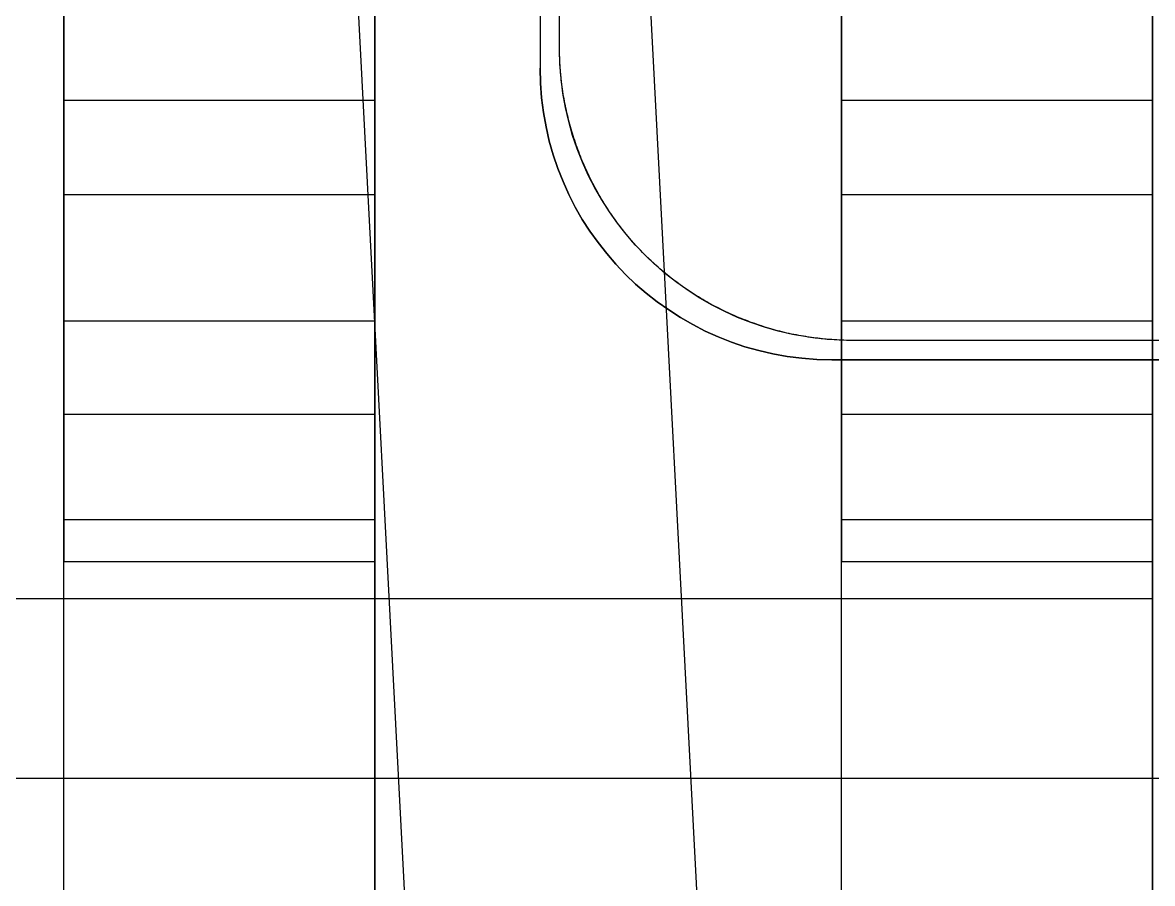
# Model space of a CAD drawing. Extents: x -4.83 to 4.83, y -5.56 to 3.84.
# Drawn here: x 0.598 to 1.76, y -4.379 to -3.493 of the extents above; entities that cross this region are included whole.
import ezdxf

# ---------------------------------------------------------------- set-up
doc = ezdxf.new("R2010")
doc.units = 0
doc.layers.get('0').update_dxf_attribs({"linetype": 'CONTINUOUS'})

# ---------------------------------------------------------------- blocks, each defined once
blk = doc.blocks.new('*U1')
at = {"color": 250, "extrusion": (-1, 0, 0)}
for p, q in [((1.15, -3.52, 0.4016), (1.15, -2.46, 0.4071)), ((1.15, -3.52), (1.15, -2.46)), ((1.15, -3.52, 0.4016), (1.15, -3.52))]:
    blk.add_line(p, q, dxfattribs=at)
at = {"color": 250, "extrusion": (0, -0.005236, 0.999986)}
for p, q in [((1.15, -3.52, 0.4016), (1.15, -2.46, 0.4071)), ((2.63, -3.82, 0.4), (1.45, -3.82, 0.4))]:
    blk.add_line(p, q, dxfattribs=at)
at = {"color": 250, "extrusion": (0, -1e-16, -1)}
for p, q in [((1.15, -3.52), (1.15, -2.46)), ((3.41, -3.82), (1.45, -3.82)), ((-1.76, -4.0856, 0.88), (1.76, -4.0856, 0.88))]:
    blk.add_line(p, q, dxfattribs=at)
at = {"color": 250}
for p, q in [((1.15, -3.52, 0.4016), (1.15, -3.52)), ((1.45, -3.82), (1.45, -3.82, 0.4)), ((-1.76, -4.0856, 0.88), (1.76, -4.0856, 0.88)), ((1.7936, -4.2708, 1.0044), (-1.7936, -4.2708, 1.0044))]:
    blk.add_line(p, q, dxfattribs=at)
at = {"color": 250, "extrusion": (0, -1, 1e-16)}
for p, q in [((2.63, -3.82, 0.4), (1.45, -3.82, 0.4)), ((1.45, -3.82), (1.45, -3.82, 0.4)), ((3.41, -3.82), (1.45, -3.82))]:
    blk.add_line(p, q, dxfattribs=at)
at = {"color": 250, "extrusion": (0, -0.925848, -0.377897)}
blk.add_line((1.7936, -4.2708, 1.0044), (-1.7936, -4.2708, 1.0044), dxfattribs=at)
at = {"color": 250}
blk.add_polyline3d([(1.45, -3.82, 0.4), (1.4475, -3.82, 0.4), (1.4451, -3.82, 0.4), (1.4426, -3.8199, 0.4), (1.4401, -3.8198, 0.4), (1.4377, -3.8197, 0.4), (1.4352, -3.8196, 0.4), (1.4327, -3.8195, 0.4), (1.4303, -3.8193, 0.4), (1.4278, -3.8192, 0.4), (1.4254, -3.819, 0.4), (1.4229, -3.8187, 0.4), (1.4205, -3.8185, 0.4), (1.418, -3.8182, 0.4), (1.4156, -3.8179, 0.4), (1.4131, -3.8176, 0.4), (1.4107, -3.8173, 0.4), (1.4082, -3.817, 0.4), (1.4058, -3.8166, 0.4), (1.4034, -3.8162, 0.4), (1.4009, -3.8158, 0.4), (1.3985, -3.8154, 0.4), (1.3961, -3.815, 0.4), (1.3937, -3.8145, 0.4), (1.3912, -3.814, 0.4), (1.3888, -3.8135, 0.4), (1.3864, -3.813, 0.4), (1.384, -3.8125, 0.4), (1.3816, -3.8119, 0.4), (1.3792, -3.8113, 0.4), (1.3768, -3.8107, 0.4), (1.3744, -3.8101, 0.4001), (1.372, -3.8095, 0.4001), (1.3697, -3.8088, 0.4001), (1.3673, -3.8081, 0.4001), (1.3649, -3.8074, 0.4001), (1.3626, -3.8067, 0.4001), (1.3602, -3.806, 0.4001), (1.3579, -3.8052, 0.4001), (1.3555, -3.8045, 0.4001), (1.3532, -3.8037, 0.4001), (1.3509, -3.8028, 0.4001), (1.3485, -3.802, 0.4001), (1.3462, -3.8012, 0.4001), (1.3439, -3.8003, 0.4001), (1.3416, -3.7994, 0.4001), (1.3393, -3.7985, 0.4001), (1.337, -3.7976, 0.4001), (1.3347, -3.7967, 0.4001), (1.3325, -3.7957, 0.4001), (1.3302, -3.7947, 0.4001), (1.3279, -3.7937, 0.4001), (1.3257, -3.7927, 0.4001), (1.3235, -3.7917, 0.4001), (1.3212, -3.7906, 0.4002), (1.319, -3.7896, 0.4002), (1.3168, -3.7885, 0.4002), (1.3146, -3.7874, 0.4002), (1.3124, -3.7863, 0.4002), (1.3102, -3.7851, 0.4002), (1.308, -3.784, 0.4002), (1.3058, -3.7828, 0.4002), (1.3037, -3.7816, 0.4002), (1.3015, -3.7804, 0.4002), (1.2994, -3.7792, 0.4002), (1.2973, -3.7779, 0.4002), (1.2951, -3.7767, 0.4002), (1.293, -3.7754, 0.4002), (1.2909, -3.7741, 0.4002), (1.2888, -3.7728, 0.4002), (1.2868, -3.7715, 0.4003), (1.2847, -3.7701, 0.4003), (1.2826, -3.7688, 0.4003), (1.2806, -3.7674, 0.4003), (1.2786, -3.766, 0.4003), (1.2765, -3.7646, 0.4003), (1.2745, -3.7632, 0.4003), (1.2725, -3.7617, 0.4003), (1.2705, -3.7603, 0.4003), (1.2686, -3.7588, 0.4003), (1.2666, -3.7573, 0.4003), (1.2646, -3.7558, 0.4003), (1.2627, -3.7543, 0.4003), (1.2608, -3.7527, 0.4004), (1.2589, -3.7512, 0.4004), (1.257, -3.7496, 0.4004), (1.2551, -3.748, 0.4004), (1.2532, -3.7464, 0.4004), (1.2514, -3.7448, 0.4004), (1.2495, -3.7431, 0.4004), (1.2477, -3.7415, 0.4004), (1.2459, -3.7398, 0.4004), (1.2441, -3.7381, 0.4004), (1.2423, -3.7364, 0.4004), (1.2405, -3.7347, 0.4004), (1.2387, -3.733, 0.4005), (1.237, -3.7313, 0.4005), (1.2353, -3.7295, 0.4005), (1.2335, -3.7277, 0.4005), (1.2319, -3.7259, 0.4005), (1.2302, -3.7241, 0.4005), (1.2285, -3.7223, 0.4005), (1.2268, -3.7205, 0.4005), (1.2252, -3.7186, 0.4005), (1.2236, -3.7168, 0.4005), (1.222, -3.7149, 0.4006), (1.2204, -3.713, 0.4006), (1.2188, -3.7111, 0.4006), (1.2173, -3.7092, 0.4006), (1.2157, -3.7073, 0.4006), (1.2142, -3.7054, 0.4006), (1.2127, -3.7034, 0.4006), (1.2112, -3.7014, 0.4006), (1.2097, -3.6995, 0.4006), (1.2083, -3.6975, 0.4006), (1.2068, -3.6955, 0.4007), (1.2054, -3.6935, 0.4007), (1.204, -3.6915, 0.4007), (1.2026, -3.6894, 0.4007), (1.2012, -3.6874, 0.4007), (1.1999, -3.6853, 0.4007), (1.1985, -3.6833, 0.4007), (1.1972, -3.6812, 0.4007), (1.1959, -3.6791, 0.4007), (1.1946, -3.677, 0.4007), (1.1933, -3.6749, 0.4008), (1.1921, -3.6728, 0.4008), (1.1908, -3.6706, 0.4008), (1.1896, -3.6685, 0.4008), (1.1884, -3.6663, 0.4008), (1.1872, -3.6642, 0.4008), (1.186, -3.662, 0.4008), (1.1849, -3.6598, 0.4008), (1.1837, -3.6576, 0.4008), (1.1826, -3.6554, 0.4009), (1.1815, -3.6532, 0.4009), (1.1804, -3.651, 0.4009), (1.1794, -3.6488, 0.4009), (1.1783, -3.6465, 0.4009), (1.1773, -3.6443, 0.4009), (1.1763, -3.6421, 0.4009), (1.1753, -3.6398, 0.4009), (1.1743, -3.6375, 0.401), (1.1733, -3.6353, 0.401), (1.1724, -3.633, 0.401), (1.1715, -3.6307, 0.401), (1.1706, -3.6284, 0.401), (1.1697, -3.6261, 0.401), (1.1688, -3.6238, 0.401), (1.168, -3.6215, 0.401), (1.1672, -3.6191, 0.4011), (1.1663, -3.6168, 0.4011), (1.1656, -3.6145, 0.4011), (1.1648, -3.6121, 0.4011), (1.164, -3.6098, 0.4011), (1.1633, -3.6074, 0.4011), (1.1626, -3.6051, 0.4011), (1.1619, -3.6027, 0.4011), (1.1612, -3.6003, 0.4012), (1.1605, -3.598, 0.4012), (1.1599, -3.5956, 0.4012), (1.1593, -3.5932, 0.4012), (1.1587, -3.5908, 0.4012), (1.1581, -3.5884, 0.4012), (1.1576, -3.586, 0.4012), (1.157, -3.5836, 0.4012), (1.1565, -3.5812, 0.4012), (1.156, -3.5788, 0.4013), (1.1555, -3.5764, 0.4013), (1.155, -3.5739, 0.4013), (1.1546, -3.5715, 0.4013), (1.1542, -3.5691, 0.4013), (1.1538, -3.5667, 0.4013), (1.1534, -3.5642, 0.4013), (1.153, -3.5618, 0.4014), (1.1527, -3.5593, 0.4014), (1.1524, -3.5569, 0.4014), (1.1521, -3.5544, 0.4014), (1.1518, -3.552, 0.4014), (1.1515, -3.5495, 0.4014), (1.1513, -3.5471, 0.4014), (1.151, -3.5446, 0.4014), (1.1508, -3.5422, 0.4015), (1.1507, -3.5397, 0.4015), (1.1505, -3.5372, 0.4015), (1.1504, -3.5348, 0.4015), (1.1503, -3.5323, 0.4015), (1.1502, -3.5299, 0.4015), (1.1501, -3.5274, 0.4015), (1.15, -3.5249, 0.4015), (1.15, -3.5225, 0.4016), (1.15, -3.52, 0.4016)], dxfattribs=at)
blk.add_polyline3d([(1.45, -3.82, 0.4), (1.4475, -3.82, 0.4), (1.4451, -3.82, 0.4), (1.4426, -3.8199, 0.4), (1.4401, -3.8198, 0.4), (1.4377, -3.8197, 0.4), (1.4352, -3.8196, 0.4), (1.4327, -3.8195, 0.4), (1.4303, -3.8193, 0.4), (1.4278, -3.8192, 0.4), (1.4254, -3.819, 0.4), (1.4229, -3.8187, 0.4), (1.4205, -3.8185, 0.4), (1.418, -3.8182, 0.4), (1.4156, -3.8179, 0.4), (1.4131, -3.8176, 0.4), (1.4107, -3.8173, 0.4), (1.4082, -3.817, 0.4), (1.4058, -3.8166, 0.4), (1.4034, -3.8162, 0.4), (1.4009, -3.8158, 0.4), (1.3985, -3.8154, 0.4), (1.3961, -3.815, 0.4), (1.3937, -3.8145, 0.4), (1.3912, -3.814, 0.4), (1.3888, -3.8135, 0.4), (1.3864, -3.813, 0.4), (1.384, -3.8125, 0.4), (1.3816, -3.8119, 0.4), (1.3792, -3.8113, 0.4), (1.3768, -3.8107, 0.4), (1.3744, -3.8101, 0.4001), (1.372, -3.8095, 0.4001), (1.3697, -3.8088, 0.4001), (1.3673, -3.8081, 0.4001), (1.3649, -3.8074, 0.4001), (1.3626, -3.8067, 0.4001), (1.3602, -3.806, 0.4001), (1.3579, -3.8052, 0.4001), (1.3555, -3.8045, 0.4001), (1.3532, -3.8037, 0.4001), (1.3509, -3.8028, 0.4001), (1.3485, -3.802, 0.4001), (1.3462, -3.8012, 0.4001), (1.3439, -3.8003, 0.4001), (1.3416, -3.7994, 0.4001), (1.3393, -3.7985, 0.4001), (1.337, -3.7976, 0.4001), (1.3347, -3.7967, 0.4001), (1.3325, -3.7957, 0.4001), (1.3302, -3.7947, 0.4001), (1.3279, -3.7937, 0.4001), (1.3257, -3.7927, 0.4001), (1.3235, -3.7917, 0.4001), (1.3212, -3.7906, 0.4002), (1.319, -3.7896, 0.4002), (1.3168, -3.7885, 0.4002), (1.3146, -3.7874, 0.4002), (1.3124, -3.7863, 0.4002), (1.3102, -3.7851, 0.4002), (1.308, -3.784, 0.4002), (1.3058, -3.7828, 0.4002), (1.3037, -3.7816, 0.4002), (1.3015, -3.7804, 0.4002), (1.2994, -3.7792, 0.4002), (1.2973, -3.7779, 0.4002), (1.2951, -3.7767, 0.4002), (1.293, -3.7754, 0.4002), (1.2909, -3.7741, 0.4002), (1.2888, -3.7728, 0.4002), (1.2868, -3.7715, 0.4003), (1.2847, -3.7701, 0.4003), (1.2826, -3.7688, 0.4003), (1.2806, -3.7674, 0.4003), (1.2786, -3.766, 0.4003), (1.2765, -3.7646, 0.4003), (1.2745, -3.7632, 0.4003), (1.2725, -3.7617, 0.4003), (1.2705, -3.7603, 0.4003), (1.2686, -3.7588, 0.4003), (1.2666, -3.7573, 0.4003), (1.2646, -3.7558, 0.4003), (1.2627, -3.7543, 0.4003), (1.2608, -3.7527, 0.4004), (1.2589, -3.7512, 0.4004), (1.257, -3.7496, 0.4004), (1.2551, -3.748, 0.4004), (1.2532, -3.7464, 0.4004), (1.2514, -3.7448, 0.4004), (1.2495, -3.7431, 0.4004), (1.2477, -3.7415, 0.4004), (1.2459, -3.7398, 0.4004), (1.2441, -3.7381, 0.4004), (1.2423, -3.7364, 0.4004), (1.2405, -3.7347, 0.4004), (1.2387, -3.733, 0.4005), (1.237, -3.7313, 0.4005), (1.2353, -3.7295, 0.4005), (1.2335, -3.7277, 0.4005), (1.2319, -3.7259, 0.4005), (1.2302, -3.7241, 0.4005), (1.2285, -3.7223, 0.4005), (1.2268, -3.7205, 0.4005), (1.2252, -3.7186, 0.4005), (1.2236, -3.7168, 0.4005), (1.222, -3.7149, 0.4006), (1.2204, -3.713, 0.4006), (1.2188, -3.7111, 0.4006), (1.2173, -3.7092, 0.4006), (1.2157, -3.7073, 0.4006), (1.2142, -3.7054, 0.4006), (1.2127, -3.7034, 0.4006), (1.2112, -3.7014, 0.4006), (1.2097, -3.6995, 0.4006), (1.2083, -3.6975, 0.4006), (1.2068, -3.6955, 0.4007), (1.2054, -3.6935, 0.4007), (1.204, -3.6915, 0.4007), (1.2026, -3.6894, 0.4007), (1.2012, -3.6874, 0.4007), (1.1999, -3.6853, 0.4007), (1.1985, -3.6833, 0.4007), (1.1972, -3.6812, 0.4007), (1.1959, -3.6791, 0.4007), (1.1946, -3.677, 0.4007), (1.1933, -3.6749, 0.4008), (1.1921, -3.6728, 0.4008), (1.1908, -3.6706, 0.4008), (1.1896, -3.6685, 0.4008), (1.1884, -3.6663, 0.4008), (1.1872, -3.6642, 0.4008), (1.186, -3.662, 0.4008), (1.1849, -3.6598, 0.4008), (1.1837, -3.6576, 0.4008), (1.1826, -3.6554, 0.4009), (1.1815, -3.6532, 0.4009), (1.1804, -3.651, 0.4009), (1.1794, -3.6488, 0.4009), (1.1783, -3.6465, 0.4009), (1.1773, -3.6443, 0.4009), (1.1763, -3.6421, 0.4009), (1.1753, -3.6398, 0.4009), (1.1743, -3.6375, 0.401), (1.1733, -3.6353, 0.401), (1.1724, -3.633, 0.401), (1.1715, -3.6307, 0.401), (1.1706, -3.6284, 0.401), (1.1697, -3.6261, 0.401), (1.1688, -3.6238, 0.401), (1.168, -3.6215, 0.401), (1.1672, -3.6191, 0.4011), (1.1663, -3.6168, 0.4011), (1.1656, -3.6145, 0.4011), (1.1648, -3.6121, 0.4011), (1.164, -3.6098, 0.4011), (1.1633, -3.6074, 0.4011), (1.1626, -3.6051, 0.4011), (1.1619, -3.6027, 0.4011), (1.1612, -3.6003, 0.4012), (1.1605, -3.598, 0.4012), (1.1599, -3.5956, 0.4012), (1.1593, -3.5932, 0.4012), (1.1587, -3.5908, 0.4012), (1.1581, -3.5884, 0.4012), (1.1576, -3.586, 0.4012), (1.157, -3.5836, 0.4012), (1.1565, -3.5812, 0.4012), (1.156, -3.5788, 0.4013), (1.1555, -3.5764, 0.4013), (1.155, -3.5739, 0.4013), (1.1546, -3.5715, 0.4013), (1.1542, -3.5691, 0.4013), (1.1538, -3.5667, 0.4013), (1.1534, -3.5642, 0.4013), (1.153, -3.5618, 0.4014), (1.1527, -3.5593, 0.4014), (1.1524, -3.5569, 0.4014), (1.1521, -3.5544, 0.4014), (1.1518, -3.552, 0.4014), (1.1515, -3.5495, 0.4014), (1.1513, -3.5471, 0.4014), (1.151, -3.5446, 0.4014), (1.1508, -3.5422, 0.4015), (1.1507, -3.5397, 0.4015), (1.1505, -3.5372, 0.4015), (1.1504, -3.5348, 0.4015), (1.1503, -3.5323, 0.4015), (1.1502, -3.5299, 0.4015), (1.1501, -3.5274, 0.4015), (1.15, -3.5249, 0.4015), (1.15, -3.5225, 0.4016), (1.15, -3.52, 0.4016)], dxfattribs=at)
at = {"color": 250, "extrusion": (0, -1e-16, -1)}
blk.add_arc((-1.45, -3.52), 0.3, 270, 360, dxfattribs=at)
blk.add_arc((-1.45, -3.52), 0.3, 270, 360, dxfattribs=at)
blk = doc.blocks.new('*U3')
at = {"color": 255, "extrusion": (0, -1e-16, -1)}
for p, q in [((1.0741, -0.2495, 3.5), (1.2996, -4.5521, 3.5)), ((1, -4.5679, 3.5), (0.878, -2.24, 3.5)), ((1.13, -2.48), (1.13, -3.54)), ((1.43, -3.84), (2.73, -3.84))]:
    blk.add_line(p, q, dxfattribs=at)
at = {"color": 255, "extrusion": (-0.99863, -0.052336, 0)}
for p, q in [((1.0741, -0.2495, 3.5), (1.2996, -4.5521, 3.5)), ((1.0741, -0.2495, 3.9), (1.2996, -4.5521, 3.9))]:
    blk.add_line(p, q, dxfattribs=at)
at = {"color": 255}
for p, q in [((1.0741, -0.2495, 3.9), (1.2996, -4.5521, 3.9)), ((1, -4.5679, 3.9), (0.878, -2.24, 3.9)), ((1.13, -2.48, 0.4), (1.13, -3.54, 0.4)), ((1.13, -3.54, 0.4), (1.13, -3.54)), ((1.43, -3.84, 0.4), (1.43, -3.84)), ((2.63, -3.84, 0.4), (1.43, -3.84, 0.4))]:
    blk.add_line(p, q, dxfattribs=at)
at = {"color": 255, "extrusion": (0.99863, 0.052336, 0)}
for p, q in [((1, -4.5679, 3.5), (0.878, -2.24, 3.5)), ((1, -4.5679, 3.9), (0.878, -2.24, 3.9))]:
    blk.add_line(p, q, dxfattribs=at)
at = {"color": 255, "extrusion": (1, 0, 0)}
for p, q in [((1.13, -2.48, 0.4), (1.13, -3.54, 0.4)), ((1.13, -2.48), (1.13, -3.54)), ((1.13, -3.54, 0.4), (1.13, -3.54))]:
    blk.add_line(p, q, dxfattribs=at)
at = {"color": 255, "extrusion": (0, 1, -1e-16)}
for p, q in [((1.43, -3.84), (2.73, -3.84)), ((1.43, -3.84, 0.4), (1.43, -3.84)), ((2.63, -3.84, 0.4), (1.43, -3.84, 0.4))]:
    blk.add_line(p, q, dxfattribs=at)
at = {"color": 255, "extrusion": (0, -1e-16, -1)}
for centre in [(-1.43, -3.54), (-1.43, -3.54, -0.4)]:
    blk.add_arc(centre, 0.3, 270, 360, dxfattribs=at)
at = {"color": 255}
for centre in [(1.43, -3.54), (1.43, -3.54, 0.4)]:
    blk.add_arc(centre, 0.3, 180, 270, dxfattribs=at)
blk = doc.blocks.new('*U6')
at = {"extrusion": (-1, 8.19598e-09, -2.56785e-10)}
blk.add_line((0.64, -3.5734, 2.2246), (0.64, -3.7999, 2.3302), dxfattribs=at)
at = {"extrusion": (-1, 8.13195e-09, 5.53053e-11)}
for p, q in [((0.64, -3.5734, 2.2246), (0.64, -3.7999, 2.3302)), ((0.64, -3.6699, 2.0176), (0.64, -3.5734, 2.2246)), ((0.64, -3.8964, 2.1233), (0.64, -3.6699, 2.0176)), ((0.64, -3.8964, 2.1233), (0.64, -3.7999, 2.3302))]:
    blk.add_line(p, q, dxfattribs=at)
at = {"extrusion": (7.34668e-09, 0.906308, -0.422618)}
for p, q in [((0.64, -3.6699, 2.0176), (0.64, -3.5734, 2.2246)), ((0.96, -3.5734, 2.2246), (0.64, -3.5734, 2.2246)), ((0.96, -3.5734, 2.2246), (0.96, -3.6699, 2.0176)), ((0.64, -3.6699, 2.0176), (0.96, -3.6699, 2.0176))]:
    blk.add_line(p, q, dxfattribs=at)
for p, q in [((0.96, -3.5734, 2.2246), (0.64, -3.5734, 2.2246)), ((0.64, -3.6699, 2.0176), (0.96, -3.6699, 2.0176)), ((0.64, -3.7999, 2.3302), (0.96, -3.7999, 2.3302)), ((0.96, -3.8964, 2.1233), (0.64, -3.8964, 2.1233)), ((0.64, -4.0044, 2.0671), (0.96, -4.0044, 2.0671)), ((0.96, -4.0478, 1.8209), (0.64, -4.0478, 1.8209))]:
    blk.add_line(p, q)
at = {"extrusion": (1, -8.07127e-09, 1.98633e-10)}
blk.add_line((0.96, -3.7999, 2.3302), (0.96, -3.5734, 2.2246), dxfattribs=at)
at = {"extrusion": (1, -8.13195e-09, -5.53053e-11)}
for p, q in [((0.96, -3.5734, 2.2246), (0.96, -3.6699, 2.0176)), ((0.96, -3.7999, 2.3302), (0.96, -3.5734, 2.2246)), ((0.96, -3.6699, 2.0176), (0.96, -3.8964, 2.1233)), ((0.96, -3.8964, 2.1233), (0.96, -3.7999, 2.3302))]:
    blk.add_line(p, q, dxfattribs=at)
at = {"extrusion": (-1, 1.6153e-08, -4.0003e-09)}
for p, q in [((0.64, -3.8964, 2.1233), (0.64, -3.6699, 2.0176)), ((0.64, -4.0478, 1.8209), (0.64, -4.0044, 2.0671))]:
    blk.add_line(p, q, dxfattribs=at)
at = {"extrusion": (1, -1.64124e-08, 3.44388e-09)}
for p, q in [((0.96, -3.6699, 2.0176), (0.96, -3.8964, 2.1233)), ((0.96, -4.0044, 2.0671), (0.96, -4.0478, 1.8209))]:
    blk.add_line(p, q, dxfattribs=at)
at = {"extrusion": (-7.34668e-09, -0.906308, 0.422618)}
for p, q in [((0.64, -3.8964, 2.1233), (0.64, -3.7999, 2.3302)), ((0.64, -3.7999, 2.3302), (0.96, -3.7999, 2.3302)), ((0.96, -3.8964, 2.1233), (0.96, -3.7999, 2.3302)), ((0.96, -3.8964, 2.1233), (0.64, -3.8964, 2.1233))]:
    blk.add_line(p, q, dxfattribs=at)
at = {"extrusion": (-4.49369e-09, 0.173648, 0.984808)}
for p, q in [((0.64, -4.5712, 2.167), (0.64, -4.0044, 2.0671)), ((0.64, -4.0044, 2.0671), (0.96, -4.0044, 2.0671)), ((0.96, -4.5712, 2.167), (0.96, -4.0044, 2.0671))]:
    blk.add_line(p, q, dxfattribs=at)
at = {"extrusion": (-1, 9.34275e-09, -6.21039e-09)}
for p, q in [((0.64, -4.5712, 2.167), (0.64, -4.0044, 2.0671)), ((0.64, -4.0478, 1.8209), (0.64, -4.0044, 2.0671)), ((0.64, -4.6146, 1.9208), (0.64, -4.0478, 1.8209))]:
    blk.add_line(p, q, dxfattribs=at)
at = {"extrusion": (1, -9.34275e-09, 6.21039e-09)}
for p, q in [((0.96, -4.0044, 2.0671), (0.96, -4.0478, 1.8209)), ((0.96, -4.5712, 2.167), (0.96, -4.0044, 2.0671)), ((0.96, -4.0478, 1.8209), (0.96, -4.6146, 1.9208))]:
    blk.add_line(p, q, dxfattribs=at)
at = {"extrusion": (4.49369e-09, -0.173648, -0.984808)}
for p, q in [((0.64, -4.6146, 1.9208), (0.64, -4.0478, 1.8209)), ((0.96, -4.0478, 1.8209), (0.64, -4.0478, 1.8209)), ((0.96, -4.0478, 1.8209), (0.96, -4.6146, 1.9208))]:
    blk.add_line(p, q, dxfattribs=at)
at = {"extrusion": (-1, 7.71115e-09, -3.07046e-11)}
for centre, radius in [((2.8936, 1.9076, -0.64), 1), ((2.8936, 1.9076, -0.64), 1), ((2.8936, 1.9076, -0.96), 0.75)]:
    blk.add_arc(centre, radius, 25, 115, dxfattribs=at)
at = {"extrusion": (1, -7.71115e-09, 3.07046e-11)}
for radius in [1, 1, 0.75]:
    blk.add_arc((-2.8936, 1.9076, 0.96), radius, 65, 155, dxfattribs=at)
at = {"extrusion": (-1, 7.71115e-09, -3.07045e-11)}
blk.add_arc((2.8936, 1.9076, -0.64), 0.75, 25, 115, dxfattribs=at)
at = {"extrusion": (1, -7.71115e-09, 3.07045e-11)}
blk.add_arc((-2.8936, 1.9076, 0.64), 0.75, 65, 155, dxfattribs=at)
at = {"extrusion": (-1, 1.40295e-08, -8.55401e-09)}
for centre, radius in [((3.9871, 2.1655, -0.64), 0.35), ((3.9871, 2.1655, -0.64), 0.35), ((3.9871, 2.1655, -0.64), 0.1), ((3.9871, 2.1655, -0.96), 0.1)]:
    blk.add_arc(centre, radius, 205, 280, dxfattribs=at)
at = {"extrusion": (1, -1.40295e-08, 8.55401e-09)}
for centre, radius in [((-3.9871, 2.1655, 0.96), 0.35), ((-3.9871, 2.1655, 0.96), 0.35), ((-3.9871, 2.1655, 0.64), 0.1), ((-3.9871, 2.1655, 0.96), 0.1)]:
    blk.add_arc(centre, radius, 260, 335, dxfattribs=at)
blk = doc.blocks.new('*U7')
at = {"extrusion": (-1, 8.19598e-09, -2.56785e-10)}
blk.add_line((1.44, -3.5734, 2.2246), (1.44, -3.7999, 2.3302), dxfattribs=at)
at = {"extrusion": (-1, 8.13195e-09, 5.53053e-11)}
for p, q in [((1.44, -3.5734, 2.2246), (1.44, -3.7999, 2.3302)), ((1.44, -3.6699, 2.0176), (1.44, -3.5734, 2.2246)), ((1.44, -3.8964, 2.1233), (1.44, -3.6699, 2.0176)), ((1.44, -3.8964, 2.1233), (1.44, -3.7999, 2.3302))]:
    blk.add_line(p, q, dxfattribs=at)
at = {"extrusion": (7.34668e-09, 0.906308, -0.422618)}
for p, q in [((1.44, -3.6699, 2.0176), (1.44, -3.5734, 2.2246)), ((1.76, -3.5734, 2.2246), (1.44, -3.5734, 2.2246)), ((1.76, -3.5734, 2.2246), (1.76, -3.6699, 2.0176)), ((1.44, -3.6699, 2.0176), (1.76, -3.6699, 2.0176))]:
    blk.add_line(p, q, dxfattribs=at)
for p, q in [((1.76, -3.5734, 2.2246), (1.44, -3.5734, 2.2246)), ((1.44, -3.6699, 2.0176), (1.76, -3.6699, 2.0176)), ((1.44, -3.7999, 2.3302), (1.76, -3.7999, 2.3302)), ((1.76, -3.8964, 2.1233), (1.44, -3.8964, 2.1233)), ((1.44, -4.0044, 2.0671), (1.76, -4.0044, 2.0671)), ((1.76, -4.0478, 1.8209), (1.44, -4.0478, 1.8209))]:
    blk.add_line(p, q)
at = {"extrusion": (1, -8.07127e-09, 1.98633e-10)}
blk.add_line((1.76, -3.7999, 2.3302), (1.76, -3.5734, 2.2246), dxfattribs=at)
at = {"extrusion": (1, -8.13195e-09, -5.53053e-11)}
for p, q in [((1.76, -3.5734, 2.2246), (1.76, -3.6699, 2.0176)), ((1.76, -3.7999, 2.3302), (1.76, -3.5734, 2.2246)), ((1.76, -3.6699, 2.0176), (1.76, -3.8964, 2.1233)), ((1.76, -3.8964, 2.1233), (1.76, -3.7999, 2.3302))]:
    blk.add_line(p, q, dxfattribs=at)
at = {"extrusion": (-1, 1.6153e-08, -4.0003e-09)}
for p, q in [((1.44, -3.8964, 2.1233), (1.44, -3.6699, 2.0176)), ((1.44, -4.0478, 1.8209), (1.44, -4.0044, 2.0671))]:
    blk.add_line(p, q, dxfattribs=at)
at = {"extrusion": (1, -1.64124e-08, 3.44388e-09)}
for p, q in [((1.76, -3.6699, 2.0176), (1.76, -3.8964, 2.1233)), ((1.76, -4.0044, 2.0671), (1.76, -4.0478, 1.8209))]:
    blk.add_line(p, q, dxfattribs=at)
at = {"extrusion": (-7.34668e-09, -0.906308, 0.422618)}
for p, q in [((1.44, -3.8964, 2.1233), (1.44, -3.7999, 2.3302)), ((1.44, -3.7999, 2.3302), (1.76, -3.7999, 2.3302)), ((1.76, -3.8964, 2.1233), (1.76, -3.7999, 2.3302)), ((1.76, -3.8964, 2.1233), (1.44, -3.8964, 2.1233))]:
    blk.add_line(p, q, dxfattribs=at)
at = {"extrusion": (-4.49369e-09, 0.173648, 0.984808)}
for p, q in [((1.44, -4.5712, 2.167), (1.44, -4.0044, 2.0671)), ((1.44, -4.0044, 2.0671), (1.76, -4.0044, 2.0671)), ((1.76, -4.5712, 2.167), (1.76, -4.0044, 2.0671))]:
    blk.add_line(p, q, dxfattribs=at)
at = {"extrusion": (-1, 9.34275e-09, -6.21039e-09)}
for p, q in [((1.44, -4.5712, 2.167), (1.44, -4.0044, 2.0671)), ((1.44, -4.0478, 1.8209), (1.44, -4.0044, 2.0671)), ((1.44, -4.6146, 1.9208), (1.44, -4.0478, 1.8209))]:
    blk.add_line(p, q, dxfattribs=at)
at = {"extrusion": (1, -9.34275e-09, 6.21039e-09)}
for p, q in [((1.76, -4.0044, 2.0671), (1.76, -4.0478, 1.8209)), ((1.76, -4.5712, 2.167), (1.76, -4.0044, 2.0671)), ((1.76, -4.0478, 1.8209), (1.76, -4.6146, 1.9208))]:
    blk.add_line(p, q, dxfattribs=at)
at = {"extrusion": (4.49369e-09, -0.173648, -0.984808)}
for p, q in [((1.44, -4.6146, 1.9208), (1.44, -4.0478, 1.8209)), ((1.76, -4.0478, 1.8209), (1.44, -4.0478, 1.8209)), ((1.76, -4.0478, 1.8209), (1.76, -4.6146, 1.9208))]:
    blk.add_line(p, q, dxfattribs=at)
at = {"extrusion": (-1, 7.71115e-09, -3.07046e-11)}
for centre, radius in [((2.8936, 1.9076, -1.44), 1), ((2.8936, 1.9076, -1.44), 1), ((2.8936, 1.9076, -1.76), 0.75)]:
    blk.add_arc(centre, radius, 25, 115, dxfattribs=at)
at = {"extrusion": (1, -7.71115e-09, 3.07046e-11)}
for radius in [1, 1, 0.75]:
    blk.add_arc((-2.8936, 1.9076, 1.76), radius, 65, 155, dxfattribs=at)
at = {"extrusion": (-1, 7.71115e-09, -3.07045e-11)}
blk.add_arc((2.8936, 1.9076, -1.44), 0.75, 25, 115, dxfattribs=at)
at = {"extrusion": (1, -7.71115e-09, 3.07045e-11)}
blk.add_arc((-2.8936, 1.9076, 1.44), 0.75, 65, 155, dxfattribs=at)
at = {"extrusion": (-1, 1.40295e-08, -8.55401e-09)}
for centre, radius in [((3.9871, 2.1655, -1.44), 0.35), ((3.9871, 2.1655, -1.44), 0.35), ((3.9871, 2.1655, -1.44), 0.1), ((3.9871, 2.1655, -1.76), 0.1)]:
    blk.add_arc(centre, radius, 205, 280, dxfattribs=at)
at = {"extrusion": (1, -1.40295e-08, 8.55401e-09)}
for centre, radius in [((-3.9871, 2.1655, 1.76), 0.35), ((-3.9871, 2.1655, 1.76), 0.35), ((-3.9871, 2.1655, 1.44), 0.1), ((-3.9871, 2.1655, 1.76), 0.1)]:
    blk.add_arc(centre, radius, 260, 335, dxfattribs=at)

msp = doc.modelspace()

# ---------------------------------------------------------------- block references
for name in ['*U6', '*U7', '*U3', '*U1']:
    msp.add_blockref(name, (0, 0))

doc.saveas('drawing.dxf')
